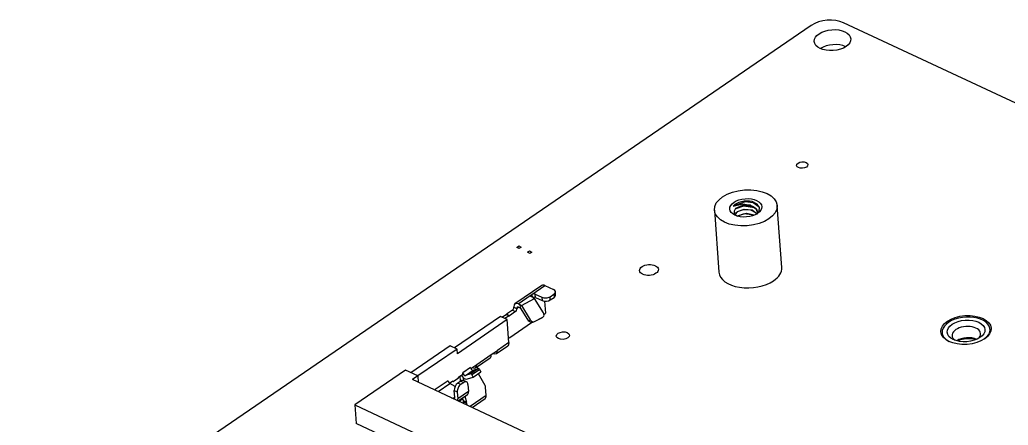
# Model space of a CAD drawing. Header units: millimetres. Extents: x 239 to 841, y 198 to 536.
# Drawn here: x 765.81 to 808.93, y 300.57 to 318.26 of the extents above; entities that cross this region are included whole.
import ezdxf

# ---------------------------------------------------------------- set-up
doc = ezdxf.new("R2010")
doc.units = ezdxf.units.MM

msp = doc.modelspace()

# ---------------------------------------------------------------- linework, layer by layer
for p, q in [((800.337, 318.014), (765.814, 294.377)), ((829.954, 304.929), (801.747, 318.125)), ((799.051, 307.451), (798.854, 310.152)), ((796.112, 309.953), (796.308, 307.251)), ((787.499, 308.329), (787.587, 308.39)), ((787.596, 308.284), (787.499, 308.329)), ((787.587, 308.39), (787.684, 308.344)), ((787.684, 308.344), (787.596, 308.284)), ((787.962, 308.113), (788.05, 308.173)), ((788.06, 308.067), (787.962, 308.113)), ((788.05, 308.173), (788.148, 308.127)), ((788.148, 308.127), (788.06, 308.067)), ((799.051, 307.451), (799.051, 307.451)), ((788.584, 306.669), (787.414, 305.868)), ((788.154, 306.278), (788.723, 306.667)), ((788.723, 306.667), (789.093, 306.493)), ((787.553, 305.866), (788.121, 306.255)), ((788.121, 306.255), (788.154, 306.278)), ((788.127, 306.175), (788.121, 306.255)), ((788.206, 306.138), (788.128, 306.175)), ((788.154, 306.278), (788.163, 306.158)), ((788.206, 306.138), (788.272, 306.096)), ((788.306, 306.146), (788.295, 306.289)), ((788.295, 306.289), (788.592, 306.15)), ((788.306, 306.146), (788.602, 306.007)), ((788.592, 306.15), (788.602, 306.007)), ((788.944, 306.178), (789.112, 306.292)), ((788.955, 306.035), (788.944, 306.178)), ((788.955, 306.035), (789.122, 306.149)), ((789.112, 306.292), (789.122, 306.149)), ((789.186, 306.254), (789.176, 306.397)), ((787.365, 305.736), (787.367, 305.716)), ((787.497, 305.655), (787.367, 305.716)), ((787.495, 305.676), (787.564, 305.723)), ((787.553, 305.866), (787.627, 305.831)), ((787.563, 305.723), (787.637, 305.688)), ((787.627, 305.831), (787.637, 305.688)), ((787.627, 305.831), (787.693, 305.789)), ((787.693, 305.789), (788.272, 306.096)), ((787.693, 305.789), (788.08, 305.164)), ((788.66, 305.471), (788.272, 306.096)), ((788.701, 305.98), (788.739, 305.457)), ((786.781, 305.315), (784.781, 303.945)), ((787.078, 305.176), (786.781, 305.315)), ((786.847, 305.284), (787.032, 305.401)), ((787.162, 305.34), (786.977, 305.223)), ((787.032, 305.401), (787.162, 305.34)), ((787.306, 305.588), (787.045, 305.41)), ((787.175, 305.349), (787.045, 305.41)), ((787.436, 305.527), (787.175, 305.349)), ((787.306, 305.588), (787.436, 305.527)), ((787.495, 305.676), (787.497, 305.655)), ((788.014, 305.103), (787.681, 305.641)), ((788.241, 305.076), (788.621, 305.277)), ((788.264, 305.09), (788.614, 305.275)), ((788.273, 305.098), (788.623, 305.283)), ((788.614, 305.275), (788.623, 305.283)), ((788.626, 305.28), (788.647, 305.3)), ((788.681, 305.417), (788.739, 305.457)), ((787.078, 305.176), (784.906, 303.689)), ((787.151, 304.173), (787.078, 305.176)), ((787.185, 304.393), (788.141, 305.048)), ((788.014, 305.103), (788.08, 305.164)), ((788.264, 305.09), (788.273, 305.098)), ((806.043, 304.609), (806.054, 304.463)), ((808.148, 304.616), (808.138, 304.761)), ((784.594, 304.032), (782.879, 302.858)), ((784.891, 303.894), (784.594, 304.032)), ((786.604, 303.701), (787.099, 304.04)), ((787.151, 304.173), (786.65, 303.83)), ((784.891, 303.894), (783.175, 302.719)), ((784.906, 303.689), (784.891, 303.894)), ((786.382, 303.647), (785.747, 303.212)), ((786.382, 303.651), (786.649, 303.834)), ((786.382, 303.651), (786.382, 303.647)), ((786.468, 303.704), (786.463, 303.707)), ((786.467, 303.71), (786.468, 303.704)), ((786.65, 303.83), (786.646, 303.832)), ((786.649, 303.834), (786.65, 303.83)), ((785.49, 303.041), (785.747, 303.216)), ((785.699, 303.081), (786.334, 303.515)), ((785.747, 303.216), (785.747, 303.212)), ((785.791, 303.032), (785.783, 303.139)), ((782.638, 302.971), (780.427, 301.457)), ((783.175, 302.719), (782.638, 302.971)), ((783.175, 302.719), (782.943, 302.56)), ((783.175, 302.719), (783.195, 302.442)), ((784.945, 302.667), (785.145, 302.804)), ((785.039, 302.49), (785.022, 302.72)), ((785.479, 303.093), (785.141, 302.862)), ((785.145, 302.804), (785.141, 302.862)), ((785.263, 302.74), (785.597, 302.969)), ((785.485, 302.812), (785.263, 302.74)), ((785.819, 303.041), (785.485, 302.812)), ((785.537, 302.778), (785.872, 303.007)), ((785.597, 302.669), (785.537, 302.778)), ((785.56, 303.082), (785.555, 303.085)), ((785.597, 302.969), (785.819, 303.041)), ((785.597, 302.669), (785.931, 302.898)), ((785.821, 302.823), (785.824, 302.817)), ((786.107, 302.311), (785.824, 302.817)), ((785.872, 303.007), (785.931, 302.898)), ((808.93, 290.403), (782.943, 302.56)), ((784.5, 302.513), (783.932, 302.124)), ((784.057, 302.039), (784.575, 302.393)), ((784.56, 302.404), (784.711, 302.507)), ((784.804, 302.267), (784.575, 302.393)), ((784.69, 302.493), (784.713, 302.482)), ((784.711, 302.507), (784.713, 302.482)), ((784.713, 302.482), (784.947, 302.643)), ((785.052, 302.499), (784.918, 302.407)), ((785.048, 302.347), (784.918, 302.407)), ((784.947, 302.643), (784.945, 302.667)), ((785.182, 302.438), (785.048, 302.347)), ((785.052, 302.499), (785.182, 302.438)), ((785.152, 302.656), (785.162, 302.525)), ((785.302, 302.46), (785.173, 302.521)), ((785.346, 302.588), (785.597, 302.669)), ((785.364, 302.348), (785.386, 302.041)), ((784.788, 301.781), (784.766, 302.088)), ((784.766, 302.088), (784.896, 302.028)), ((784.896, 302.028), (784.918, 301.721)), ((785.386, 302.041), (784.918, 301.721)), ((784.93, 301.631), (785.337, 301.91)), ((785.228, 301.834), (785.297, 301.574)), ((786.157, 301.866), (785.455, 301.385)), ((786.157, 301.866), (786.131, 302.225)), ((780.427, 301.457), (807.489, 288.797)), ((780.427, 301.457), (780.486, 300.647)), ((784.648, 301.762), (784.72, 301.734)), ((784.788, 301.781), (784.72, 301.734)), ((784.72, 301.734), (784.72, 301.729)), ((785.143, 301.727), (784.973, 301.611)), ((785.167, 301.635), (785.131, 301.769)), ((785.297, 301.574), (785.167, 301.635)), ((785.18, 301.514), (785.174, 301.589)), ((785.174, 301.589), (785.304, 301.529)), ((785.304, 301.529), (785.31, 301.453)), ((785.54, 301.345), (786.108, 301.734)), ((807.548, 287.986), (780.486, 300.647))]:
    msp.add_line(p, q)
for points in [[(798.065, 310.087), (797.8, 310.266), (797.453, 310.31), (796.934, 310.129)], [(796.934, 310.129), (797.347, 310.233), (797.682, 310.163)], [(797.341, 310.154), (797.036, 310.018), (796.97, 309.913), (796.981, 309.804), (797.116, 309.682)], [(797.871, 310.059), (797.389, 310.125), (797.042, 310.015)], [(797.998, 309.871), (797.936, 310.007), (797.782, 310.111), (797.341, 310.154)], [(797.682, 310.163), (797.956, 310), (797.996, 309.881), (797.961, 309.758)], [(797.925, 309.756), (798.061, 309.903), (798.081, 310.068), (797.977, 310.219), (797.766, 310.325)], [(797.005, 309.727), (797.03, 309.818), (797.114, 309.901), (797.412, 309.998), (797.756, 309.961), (797.98, 309.799)], [(797.945, 309.827), (797.699, 309.958), (797.372, 309.972), (797.103, 309.872), (797.028, 309.793), (797.008, 309.706)], [(797.107, 309.701), (797.509, 309.818), (797.852, 309.742)], [(797.831, 309.732), (797.414, 309.792), (797.127, 309.695)], [(788.614, 305.275), (788.617, 305.275), (788.62, 305.276)], [(788.014, 305.103), (788.151, 305.047), (788.264, 305.09)], [(787.151, 304.173), (787.136, 304.084), (787.098, 304.039)], [(786.468, 303.704), (786.543, 303.684), (786.604, 303.701), (786.642, 303.752), (786.65, 303.83)], [(785.483, 303.057), (785.479, 303.077), (785.479, 303.093)], [(784.5, 302.513), (784.529, 302.436), (784.575, 302.393)], [(783.932, 302.124), (783.934, 302.109), (783.935, 302.096)]]:
    msp.add_lwpolyline(points)
for centre, major_axis, ratio, start_param, end_param in [((801.078, 317.667), (-0.997, -0.072), 0.571137, 3.937249, 5.508045), ((801.314, 316.714), (-0.798, -0.058), 0.571137, 3.943434, 5.48144), ((797.487, 309.991), (-0.623, -0.045), 0.571137, 4.207373, 5.761468), ((797.495, 309.889), (-0.499, -0.036), 0.571137, 4.286603, 4.984492), ((797.679, 307.351), (1.371, 0.1), 0.571137, 5.508045, 6.283185), ((797.679, 307.351), (1.371, 0.1), 0.571137, 3.141542, 5.508045), ((788.739, 306.442), (-0.155, 0.227), 0.586355, 5.500677, 6.283203), ((788.195, 306.22), (0.0997, 0.0072), 0.571137, 2.366453, 3.937249), ((788.229, 306.243), (0.0997, 0.0072), 0.571137, 0.795656, 2.366453), ((788.239, 306.1), (-0.0997, -0.0072), 0.571137, 3.937249, 5.20687), ((788.759, 306.265), (-0.249, -0.018), 0.571137, 0.795656, 2.366453), ((788.926, 306.379), (-0.249, -0.018), 0.571137, 2.366453, 3.937249), ((788.937, 306.236), (0.249, 0.018), 0.571137, 5.508045, 6.283209), ((787.3, 305.67), (0.0424, 0.0906), 0.574447, 3.913844, 5.48464), ((787.569, 305.641), (0.155, -0.227), 0.586355, 2.359084, 3.92988), ((787.569, 305.641), (-0.0565, 0.0825), 0.586355, 5.500677, 7.071473), ((788.77, 306.121), (0.249, 0.018), 0.571137, 3.937249, 5.508045), ((787.016, 305.819), (0.212, 0.453), 0.574447, 3.873865, 3.913844), ((787.145, 305.758), (-0.212, -0.453), 0.574447, 0.732273, 0.772251), ((787.43, 305.609), (-0.0424, -0.0906), 0.574447, 0.772251, 2.343047), ((787.643, 305.606), (-0.0468, 0.0884), 0.500701, 4.847046, 5.562631), ((788.545, 305.41), (-0.102, 0.11), 0.857784, 2.913585, 3.019208), ((788.545, 305.41), (-0.102, 0.11), 0.857784, 3.019208, 4.484973), ((807.091, 304.685), (-1.047, -0.076), 0.571137, 2.396396, 6.283185), ((788.195, 305.225), (-0.102, 0.11), 0.857784, 1.342737, 2.913536), ((807.102, 304.522), (-0.623, -0.045), 0.571137, 2.526379, 6.283185), ((807.091, 304.685), (-1.047, -0.076), 0.571137, 0, 0.745194), ((807.102, 304.522), (-0.623, -0.045), 0.571137, 0, 0.615211), ((807.138, 304.03), (0.623, 0.045), 0.571137, 0.800958, 2.340534), ((787.176, 304.516), (0.064, 0.136), 0.574447, 3.418722, 3.913844), ((807.15, 303.867), (-0.823, -0.06), 0.571137, 4.198885, 5.225793), ((786.178, 303.742), (-0.155, 0.227), 0.586355, 3.141611, 3.92988), ((785.543, 303.308), (0.155, -0.227), 0.586355, 5.500677, 7.071473), ((785.215, 302.827), (0.155, -0.227), 0.586355, 4.636458, 6.111542), ((785.215, 302.827), (-0.0565, 0.0825), 0.586355, 0.788288, 2.969948), ((785.55, 303.056), (0.0565, -0.0825), 0.586355, 4.314277, 6.110304), ((785.509, 302.769), (0.0282, -0.0413), 0.586355, 1.399153, 2.969949), ((785.843, 302.997), (-0.0282, 0.0413), 0.586355, 4.540746, 6.111542), ((784.933, 302.203), (-0.106, -0.226), 0.574447, 3.913844, 5.48464), ((785.063, 302.142), (0.106, 0.226), 0.574447, 0.772251, 2.343048), ((785.067, 302.294), (-0.106, -0.226), 0.574447, 3.141577, 3.913844), ((785.196, 302.234), (0.106, 0.226), 0.574447, 5.48464, 7.055437), ((785.93, 302.087), (0.127, 0.272), 0.574447, 5.48464, 5.891343), ((785.182, 302.136), (-0.155, 0.227), 0.586355, 3.141611, 3.92988), ((785.953, 301.961), (-0.155, 0.227), 0.586355, 3.141611, 3.92988), ((784.714, 301.816), (-0.0565, 0.0825), 0.586355, 2.359084, 3.92988), ((784.714, 301.816), (0.155, -0.227), 0.586355, 0.389821, 0.788288), ((784.974, 301.452), (0.127, 0.272), 0.574447, 5.48464, 5.682036), ((785.104, 301.391), (-0.127, -0.272), 0.574447, 2.343048, 2.540443)]:
    msp.add_ellipse(centre, major_axis=major_axis, ratio=ratio, start_param=start_param, end_param=end_param)
for centre, major_axis in [((801.266, 317.369), (-0.798, -0.058)), ((799.944, 311.92), (-0.249, -0.018)), ((797.483, 310.053), (1.371, 0.1)), ((797.483, 310.053), (0.698, 0.051)), ((793.26, 307.343), (0.411, 0.03)), ((807.088, 304.726), (1.097, 0.08)), ((807.091, 304.685), (0.823, 0.06)), ((789.503, 304.479), (0.287, 0.021))]:
    msp.add_ellipse(centre, major_axis=major_axis, ratio=0.571137)

doc.saveas('drawing.dxf')
